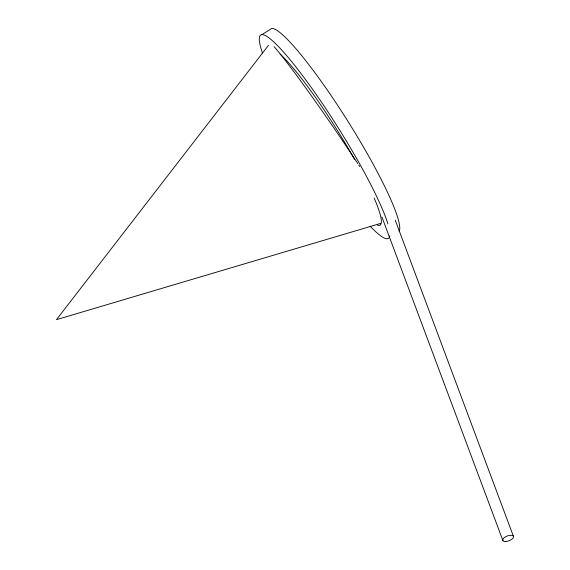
<?xml version="1.0" encoding="UTF-8"?>
<svg xmlns="http://www.w3.org/2000/svg" width="570" height="570" viewBox="0 0 570 570"><rect width="100%" height="100%" fill="white"/><g stroke="black" fill="none" stroke-linecap="round" stroke-linejoin="round"><path stroke-width="0.85" d="M268.527 45.265L56.451 319.67L380.746 223.383M261.787 34.706L271.669 28.5A120.042 16.266 57.9 0 1 348.12 121.617A120.042 16.266 57.9 0 1 399.107 231.37M395.238 220.17L513.406 536.22M381.907 216.978L502.882 540.538M374.148 198.046A104.338 14.136 57.9 0 1 377.447 225.157M280.07 54.057A104.338 14.136 57.9 0 1 354.561 159.386M389.795 235.83A120.042 16.266 57.9 0 1 370.137 226.19M262.435 52.939A120.042 16.266 57.9 0 1 306.632 81.097A120.042 16.266 57.9 0 1 387.906 223.953M274.113 46.726A107.388 4.845 55.6 0 1 357.768 163.519M358.744 165.015A107.388 4.845 55.6 0 1 359.72 166.497M505.319 541.5A5.7 2.558 -20.5 0 0 513.549 536.883A5.7 2.558 -20.5 0 0 505.554 536.762A5.7 2.558 -20.5 0 0 505.319 541.5"/></g></svg>
